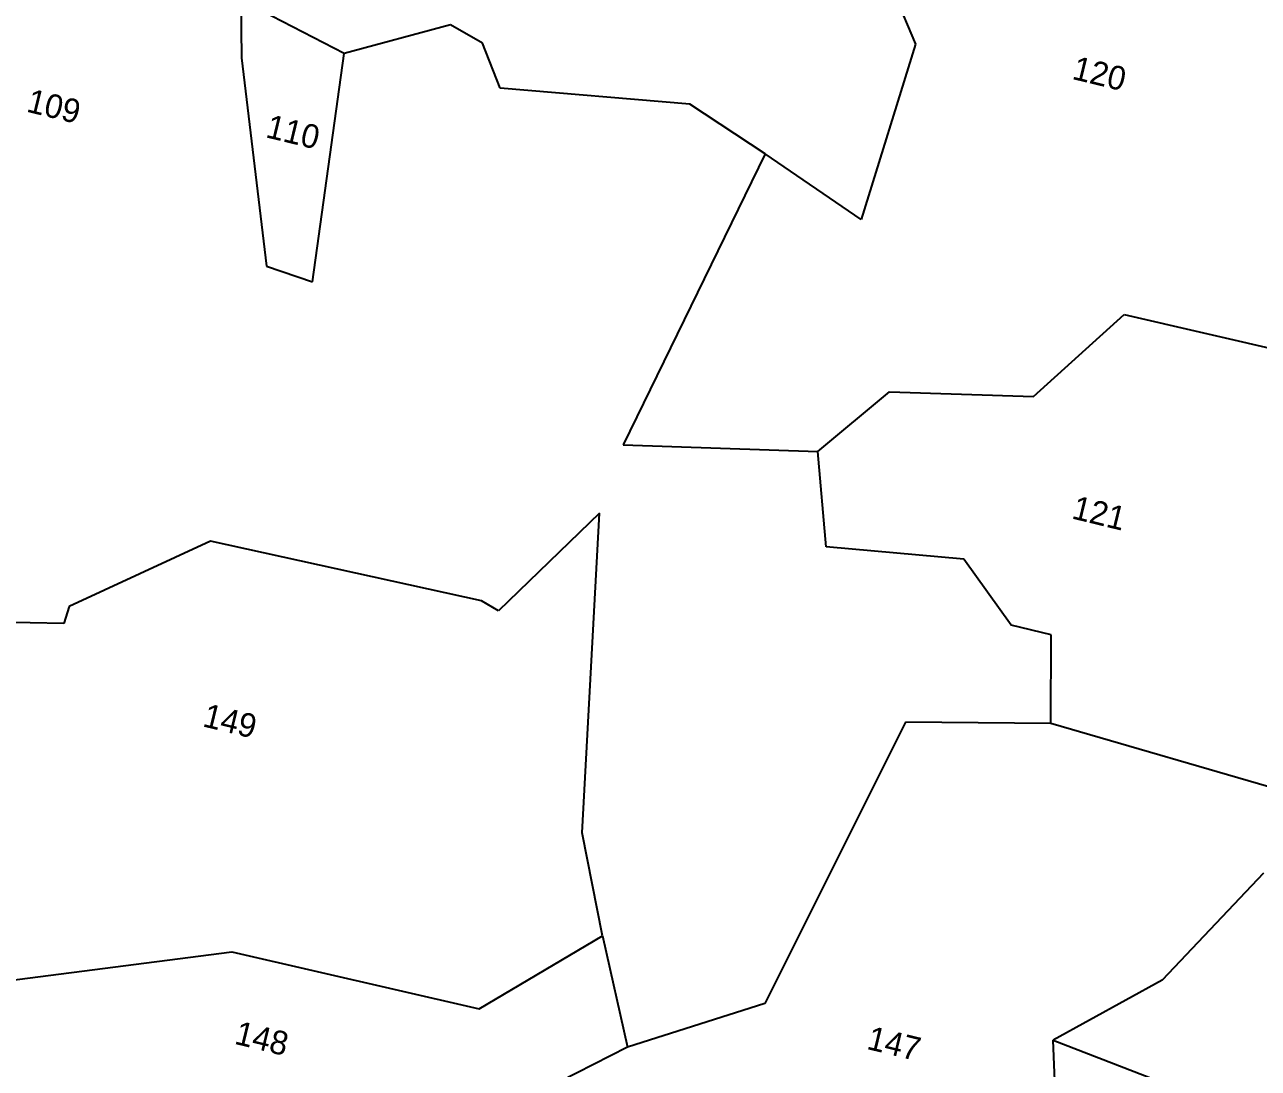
# Model space of a CAD drawing. Header units: metres. Extents: x 280481 to 282563, y 2046849 to 2049468.
# Drawn here: x 281648.6 to 281837.1, y 2048356.4 to 2048515.9 of the extents above; entities that cross this region are included whole.
import ezdxf
from ezdxf.enums import TextEntityAlignment as Align

# ---------------------------------------------------------------- set-up
doc = ezdxf.new("R2010")
doc.units = ezdxf.units.M
doc.layers.add('POLY_PARCEL', color=6, linetype='Continuous')
doc.layers.add('TEXT_PARCEL', color=7, linetype='Continuous')
doc.styles.add('TEXT_MAP', font='')
doc.styles.get('TEXT_MAP').set_extended_font_data('Kruti Dev 050')

msp = doc.modelspace()

# ---------------------------------------------------------------- linework, layer by layer
at = {"layer": 'POLY_PARCEL'}
for p, q in [((281778.11, 2048528.34), (281784.75, 2048512.89)), ((281681.65, 2048519.67), (281681.75, 2048510.76)), ((281697.43, 2048511.46), (281681.65, 2048519.67)), ((281713.71, 2048515.82), (281697.43, 2048511.46)), ((281718.57, 2048513.02), (281713.71, 2048515.82)), ((281721.28, 2048506.14), (281718.57, 2048513.02)), ((281784.75, 2048512.89), (281776.41, 2048486.09)), ((281681.75, 2048510.76), (281685.57, 2048478.93)), ((281692.6, 2048476.54), (281697.43, 2048511.46)), ((281750.23, 2048503.73), (281721.28, 2048506.14)), ((281761.76, 2048496.1), (281750.23, 2048503.73)), ((281761.76, 2048496.1), (281740.09, 2048451.65)), ((281776.41, 2048486.09), (281761.76, 2048496.1)), ((281685.57, 2048478.93), (281692.6, 2048476.54)), ((281802.73, 2048459.04), (281816.61, 2048471.59)), ((281816.61, 2048471.59), (281852.86, 2048463.2)), ((281769.78, 2048450.66), (281780.75, 2048459.76)), ((281780.75, 2048459.76), (281802.73, 2048459.04)), ((281740.09, 2048451.65), (281769.78, 2048450.66)), ((281771.08, 2048436.05), (281769.78, 2048450.66)), ((281736.43, 2048441.21), (281721.04, 2048426.27)), ((281733.8, 2048392.37), (281736.43, 2048441.21)), ((281677.02, 2048436.93), (281655.45, 2048426.95)), ((281718.42, 2048427.82), (281677.02, 2048436.93)), ((281792.09, 2048434.18), (281771.08, 2048436.05)), ((281799.34, 2048424.13), (281792.09, 2048434.18)), ((281721.04, 2048426.27), (281718.42, 2048427.82)), ((281655.45, 2048426.95), (281654.6, 2048424.38)), ((281654.6, 2048424.38), (281625.67, 2048424.94)), ((281805.44, 2048422.65), (281799.34, 2048424.13)), ((281805.38, 2048409.06), (281805.44, 2048422.65)), ((281783.22, 2048409.3), (281761.73, 2048366.32)), ((281805.38, 2048409.06), (281783.22, 2048409.3)), ((281843.74, 2048397.92), (281805.38, 2048409.06)), ((281736.9, 2048376.63), (281733.8, 2048392.37)), ((281837.9, 2048386.19), (281822.41, 2048369.88)), ((281718.06, 2048365.51), (281736.9, 2048376.63)), ((281736.9, 2048376.63), (281740.73, 2048359.65)), ((281641.19, 2048369.16), (281680.26, 2048374.22)), ((281680.26, 2048374.22), (281718.06, 2048365.51)), ((281822.41, 2048369.88), (281805.76, 2048360.68)), ((281761.73, 2048366.32), (281740.73, 2048359.65)), ((281807.22, 2048323.67), (281805.76, 2048360.68)), ((281805.76, 2048360.68), (281849.91, 2048343.69)), ((281740.73, 2048359.65), (281727.73, 2048352.99))]:
    msp.add_line(p, q, dxfattribs=at)

# ---------------------------------------------------------------- texts
at = {"layer": 'TEXT_PARCEL', "style": 'TEXT_MAP'}
for s, p in [('120', (281812.42, 2048506.63)), ('109', (281652.69, 2048501.63)), ('110', (281689.23, 2048497.72)), ('121', (281812.37, 2048439.48)), ('149', (281679.6, 2048407.72)), ('148', (281684.46, 2048359.22)), ('147', (281781.05, 2048358.43))]:
    msp.add_text(s, height=3.625, rotation=346.3752, dxfattribs=at).set_placement(p, align=Align.CENTER)

doc.saveas('drawing.dxf')
